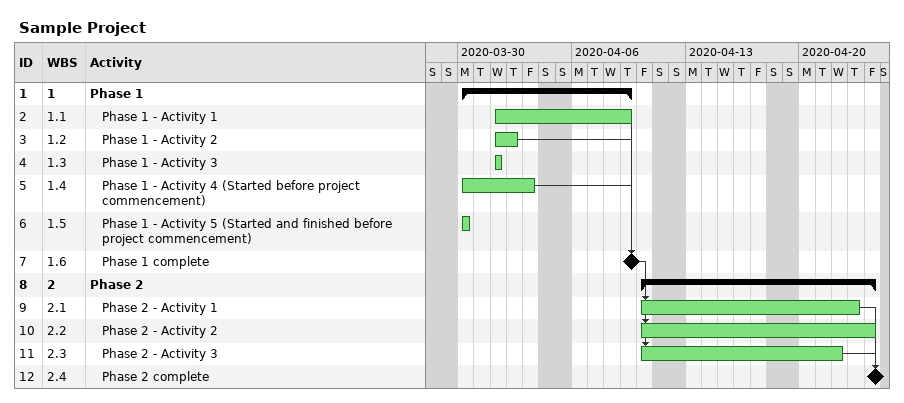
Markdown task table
Sample Project

| ID | WBS | Task | Start | Finish | Predecessors |
|---|---|---|---|---|---|
| 1 | 1 | **Phase 1** | 2020-03-30 | 2020-04-09 |  |
| 2 | 1.1 | Phase 1 - Activity 1 | 2020-04-01 | 2020-04-09 |  |
| 3 | 1.2 | Phase 1 - Activity 2 | 2020-04-01 | 2020-04-02 |  |
| 4 | 1.3 | Phase 1 - Activity 3 | 2020-04-01 | 2020-04-01 |  |
| 5 | 1.4 | Phase 1 - Activity 4 (Started before project commencement) | 2020-03-30 | 2020-04-03 |  |
| 6 | 1.5 | Phase 1 - Activity 5 (Started and finished before project commencement) | 2020-03-30 | 2020-03-30 |  |
| 7 | 1.6 | Phase 1 complete (milestone) | 2020-04-09 | 2020-04-09 | 2, 3, 5 |
| 8 | 2 | **Phase 2** | 2020-04-10 | 2020-04-24 |  |
| 9 | 2.1 | Phase 2 - Activity 1 | 2020-04-10 | 2020-04-23 | 7 |
| 10 | 2.2 | Phase 2 - Activity 2 | 2020-04-10 | 2020-04-24 | 7 |
| 11 | 2.3 | Phase 2 - Activity 3 | 2020-04-10 | 2020-04-22 | 7 |
| 12 | 2.4 | Phase 2 complete (milestone) | 2020-04-24 | 2020-04-24 | 9, 10, 11 |
